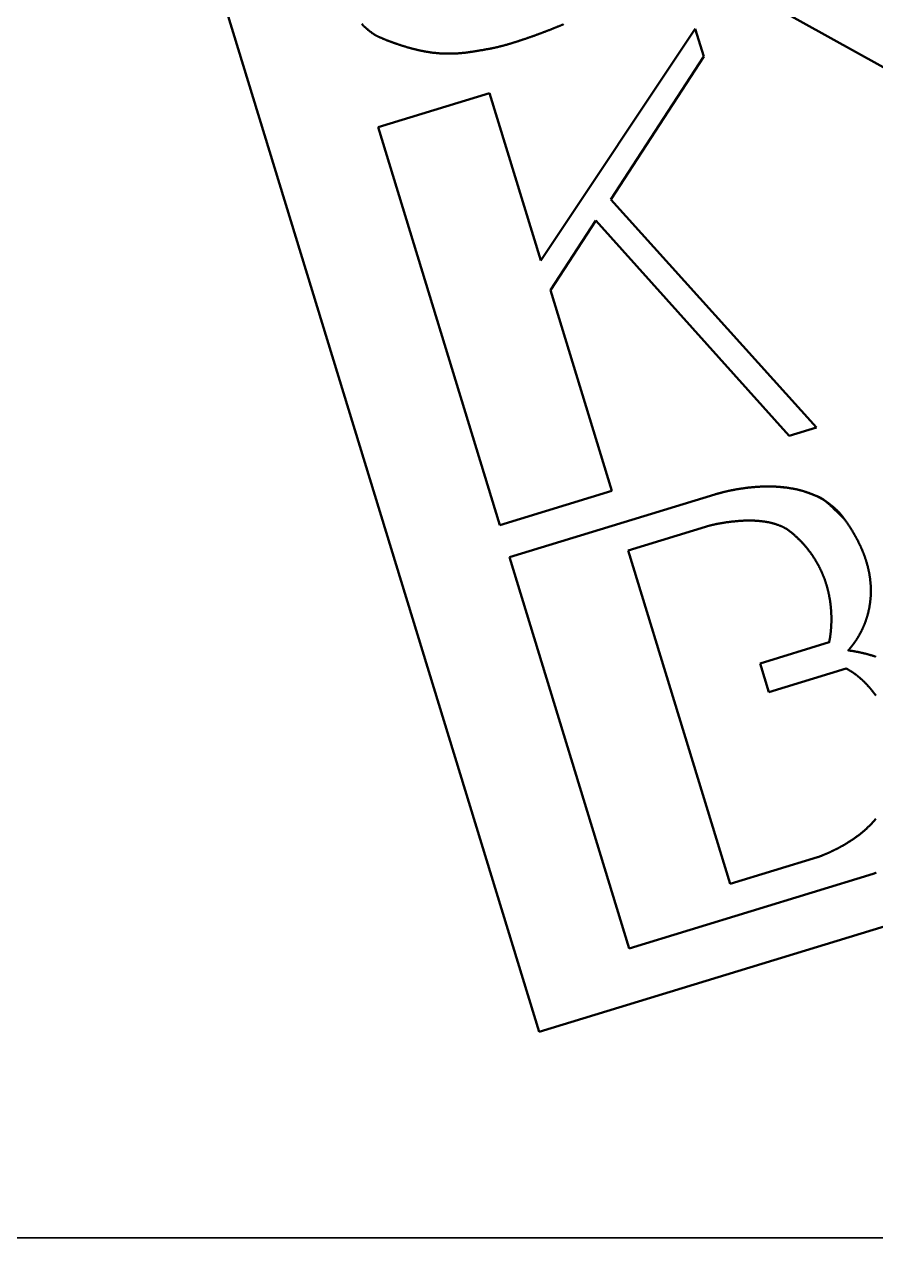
# Model space of a CAD drawing. Header units: millimetres. Extents: x -340 to 489, y -111 to 471.
# Drawn here: x 341.09 to 352.28, y -111.4 to -95.45 of the extents above; entities that cross this region are included whole.
import ezdxf

# ---------------------------------------------------------------- set-up
doc = ezdxf.new("R2010")
doc.units = ezdxf.units.MM
doc.header["$LTSCALE"] = 5
doc.linetypes.add('AUSGEZOGEN', pattern=[0])
doc.layers.add('Layer11', color=1, linetype='Continuous', true_color=0xff0000)
doc.layers.add('Layer5', color=7, linetype='Continuous')

# ---------------------------------------------------------------- blocks, each defined once
blk = doc.blocks.new('ukb-logo_nNn015')
at = {"layer": 'Layer11', "color": 7, "linetype": 'AUSGEZOGEN', "lineweight": 50}
for p, q in [((347.855, -108.695), (342.254, -90.375)), ((349.247, -94.268), (355.598, -97.804)), ((349.909, -95.506), (347.877, -98.551)), ((350.022, -95.87), (349.909, -95.506)), ((348.8, -97.751), (350.022, -95.87)), ((347.205, -96.351), (345.74, -96.799)), ((347.877, -98.551), (347.205, -96.351)), ((345.74, -96.799), (347.34, -102.032)), ((351.504, -100.749), (348.8, -97.751)), ((348.006, -98.943), (348.601, -98.025)), ((348.601, -98.025), (351.144, -100.859)), ((348.814, -101.581), (348.006, -98.943)), ((351.144, -100.859), (351.504, -100.749)), ((347.34, -102.032), (348.814, -101.581)), ((347.468, -102.452), (350.165, -101.628)), ((349.026, -102.365), (350.1, -102.037)), ((349.026, -102.365), (350.367, -106.75)), ((347.468, -102.452), (349.042, -107.599)), ((347.855, -108.695), (365.48, -103.307)), ((350.763, -103.85), (351.668, -103.573)), ((350.763, -103.85), (350.874, -104.227)), ((350.874, -104.227), (351.893, -103.916)), ((350.367, -106.75), (351.514, -106.4)), ((349.042, -107.599), (352.249, -106.619))]:
    blk.add_line(p, q, dxfattribs=at)
for points in [[(345.525, -95.442), (345.529, -95.446), (345.533, -95.45), (345.536, -95.453), (345.54, -95.457), (345.543, -95.461), (345.547, -95.464), (345.551, -95.468), (345.554, -95.471), (345.558, -95.475), (345.562, -95.478), (345.566, -95.482), (345.569, -95.485), (345.573, -95.489), (345.577, -95.492), (345.581, -95.495), (345.584, -95.499), (345.588, -95.502), (345.592, -95.505), (345.596, -95.509), (345.599, -95.512), (345.603, -95.515), (345.607, -95.518), (345.61, -95.521), (345.614, -95.524), (345.618, -95.527), (345.621, -95.53), (345.625, -95.533), (345.629, -95.536), (345.632, -95.539), (345.636, -95.542), (345.64, -95.544), (345.643, -95.547), (345.647, -95.55), (345.65, -95.552), (345.654, -95.555), (345.657, -95.557), (345.66, -95.56), (345.664, -95.562), (345.667, -95.565), (345.671, -95.567), (345.674, -95.569), (345.678, -95.572), (345.681, -95.574), (345.685, -95.576), (345.688, -95.578), (345.692, -95.581), (345.696, -95.583), (345.699, -95.585), (345.703, -95.587), (345.707, -95.589), (345.711, -95.592), (345.715, -95.594), (345.719, -95.596), (345.723, -95.598), (345.727, -95.6), (345.732, -95.603), (345.736, -95.605), (345.741, -95.607), (345.745, -95.609), (345.75, -95.612), (345.755, -95.614), (345.76, -95.616), (345.765, -95.619), (345.771, -95.621), (345.776, -95.623), (345.782, -95.626), (345.788, -95.628), (345.793, -95.631), (345.799, -95.633), (345.806, -95.636), (345.812, -95.638), (345.818, -95.641), (345.825, -95.644), (345.831, -95.646), (345.838, -95.649), (345.844, -95.651), (345.851, -95.654), (345.858, -95.657), (345.865, -95.659), (345.872, -95.662), (345.878, -95.665), (345.885, -95.667), (345.892, -95.67), (345.899, -95.673), (345.906, -95.675), (345.913, -95.678), (345.92, -95.68), (345.927, -95.683), (345.934, -95.685), (345.941, -95.688), (345.948, -95.69), (345.955, -95.693), (345.962, -95.695), (345.969, -95.698), (345.975, -95.7), (345.982, -95.702), (345.989, -95.705), (345.995, -95.707), (346.002, -95.709), (346.008, -95.711), (346.014, -95.714), (346.021, -95.716), (346.027, -95.718), (346.033, -95.72), (346.039, -95.722), (346.045, -95.724), (346.051, -95.726), (346.057, -95.728), (346.063, -95.73), (346.069, -95.731), (346.075, -95.733), (346.081, -95.735), (346.087, -95.737), (346.092, -95.739), (346.098, -95.74), (346.104, -95.742), (346.11, -95.744), (346.115, -95.746), (346.121, -95.747), (346.127, -95.749), (346.132, -95.75), (346.138, -95.752), (346.143, -95.754), (346.149, -95.755), (346.155, -95.757), (346.16, -95.758), (346.166, -95.76), (346.171, -95.761), (346.177, -95.763), (346.182, -95.764), (346.188, -95.766), (346.193, -95.767), (346.199, -95.769), (346.204, -95.77), (346.21, -95.771), (346.215, -95.773), (346.221, -95.774), (346.226, -95.775), (346.232, -95.777), (346.237, -95.778), (346.242, -95.779), (346.248, -95.781), (346.253, -95.782), (346.259, -95.783), (346.264, -95.784), (346.269, -95.786), (346.275, -95.787), (346.28, -95.788), (346.285, -95.789), (346.291, -95.79), (346.296, -95.791), (346.301, -95.793), (346.306, -95.794), (346.312, -95.795), (346.317, -95.796), (346.322, -95.797), (346.327, -95.798), (346.332, -95.799), (346.337, -95.8), (346.343, -95.801), (346.348, -95.802), (346.353, -95.803), (346.358, -95.804), (346.363, -95.805), (346.368, -95.805), (346.373, -95.806), (346.378, -95.807), (346.383, -95.808), (346.388, -95.809), (346.393, -95.81), (346.398, -95.81), (346.402, -95.811), (346.407, -95.812), (346.412, -95.813), (346.417, -95.813), (346.422, -95.814), (346.427, -95.815), (346.432, -95.815), (346.436, -95.816), (346.441, -95.817), (346.446, -95.817), (346.451, -95.818), (346.455, -95.819), (346.46, -95.819), (346.465, -95.82), (346.47, -95.82), (346.474, -95.821), (346.479, -95.821), (346.484, -95.822), (346.488, -95.822), (346.493, -95.823), (346.497, -95.823), (346.502, -95.824), (346.507, -95.824), (346.511, -95.825), (346.516, -95.825), (346.52, -95.826), (346.525, -95.826), (346.53, -95.826), (346.534, -95.827), (346.539, -95.827), (346.543, -95.827), (346.548, -95.828), (346.552, -95.828), (346.556, -95.828), (346.561, -95.829), (346.565, -95.829), (346.57, -95.829), (346.574, -95.829), (346.579, -95.83), (346.583, -95.83), (346.587, -95.83), (346.592, -95.83), (346.596, -95.831), (346.601, -95.831), (346.605, -95.831), (346.609, -95.831), (346.614, -95.831), (346.618, -95.831), (346.622, -95.832), (346.626, -95.832), (346.631, -95.832), (346.635, -95.832), (346.639, -95.832), (346.643, -95.832), (346.648, -95.832), (346.652, -95.832), (346.656, -95.832), (346.66, -95.832), (346.665, -95.832), (346.669, -95.832), (346.673, -95.832), (346.677, -95.832), (346.681, -95.832), (346.685, -95.832), (346.689, -95.832), (346.694, -95.832), (346.698, -95.832), (346.702, -95.832), (346.706, -95.832), (346.71, -95.832), (346.714, -95.832), (346.718, -95.831), (346.722, -95.831), (346.726, -95.831), (346.73, -95.831), (346.734, -95.831), (346.738, -95.831), (346.742, -95.831), (346.746, -95.83), (346.75, -95.83), (346.754, -95.83), (346.758, -95.83), (346.762, -95.83), (346.766, -95.829), (346.77, -95.829), (346.774, -95.829), (346.778, -95.829), (346.782, -95.828), (346.786, -95.828), (346.79, -95.828), (346.794, -95.828), (346.798, -95.827), (346.802, -95.827), (346.805, -95.827), (346.809, -95.827), (346.813, -95.826), (346.817, -95.826), (346.821, -95.826), (346.825, -95.825), (346.829, -95.825), (346.832, -95.825), (346.836, -95.824), (346.84, -95.824), (346.844, -95.823), (346.848, -95.823), (346.852, -95.823), (346.855, -95.822), (346.859, -95.822), (346.863, -95.822), (346.867, -95.821), (346.871, -95.821), (346.874, -95.82), (346.878, -95.82), (346.882, -95.819), (346.886, -95.819), (346.889, -95.819), (346.893, -95.818), (346.897, -95.818), (346.901, -95.817), (346.904, -95.817), (346.908, -95.816), (346.912, -95.816), (346.916, -95.815), (346.919, -95.815), (346.923, -95.814), (346.927, -95.814), (346.93, -95.813), (346.934, -95.813), (346.938, -95.812), (346.941, -95.812), (346.945, -95.811), (346.949, -95.811), (346.952, -95.81), (346.956, -95.81), (346.96, -95.809), (346.963, -95.809), (346.967, -95.808), (346.971, -95.808), (346.974, -95.807), (346.978, -95.806), (346.982, -95.806), (346.985, -95.805), (346.989, -95.805), (346.992, -95.804), (346.996, -95.804), (347, -95.803), (347.003, -95.802), (347.007, -95.802), (347.01, -95.801), (347.014, -95.801), (347.018, -95.8), (347.021, -95.799), (347.025, -95.799), (347.028, -95.798), (347.032, -95.798), (347.036, -95.797), (347.039, -95.796), (347.043, -95.796), (347.046, -95.795), (347.05, -95.795), (347.054, -95.794), (347.057, -95.793), (347.061, -95.793), (347.064, -95.792), (347.068, -95.792), (347.071, -95.791), (347.075, -95.79), (347.079, -95.79), (347.082, -95.789), (347.086, -95.788), (347.089, -95.788), (347.093, -95.787), (347.097, -95.787), (347.1, -95.786), (347.104, -95.785), (347.108, -95.785), (347.111, -95.784), (347.115, -95.784), (347.119, -95.783), (347.122, -95.782), (347.126, -95.782), (347.129, -95.781), (347.133, -95.78), (347.137, -95.78), (347.14, -95.779), (347.144, -95.779), (347.148, -95.778), (347.151, -95.777), (347.155, -95.777), (347.158, -95.776), (347.162, -95.775), (347.165, -95.775), (347.169, -95.774), (347.173, -95.773), (347.176, -95.773), (347.18, -95.772), (347.183, -95.772), (347.187, -95.771), (347.19, -95.77), (347.194, -95.77), (347.197, -95.769), (347.2, -95.768), (347.204, -95.768), (347.207, -95.767), (347.211, -95.767), (347.214, -95.766), (347.217, -95.765), (347.221, -95.765), (347.224, -95.764), (347.227, -95.763), (347.231, -95.763), (347.234, -95.762), (347.237, -95.761), (347.24, -95.761), (347.244, -95.76), (347.247, -95.759), (347.25, -95.759), (347.254, -95.758), (347.257, -95.757), (347.26, -95.757), (347.264, -95.756), (347.267, -95.755), (347.27, -95.755), (347.274, -95.754), (347.277, -95.753), (347.28, -95.752), (347.284, -95.752), (347.287, -95.751), (347.291, -95.75), (347.294, -95.749), (347.298, -95.748), (347.301, -95.747), (347.305, -95.747), (347.309, -95.746), (347.312, -95.745), (347.316, -95.744), (347.32, -95.743), (347.323, -95.742), (347.327, -95.741), (347.331, -95.74), (347.335, -95.739), (347.339, -95.738), (347.343, -95.737), (347.347, -95.736), (347.351, -95.735), (347.355, -95.734), (347.359, -95.733), (347.363, -95.732), (347.367, -95.731), (347.371, -95.73), (347.375, -95.729), (347.379, -95.728), (347.383, -95.727), (347.387, -95.725), (347.392, -95.724), (347.396, -95.723), (347.4, -95.722), (347.404, -95.721), (347.409, -95.72), (347.413, -95.718), (347.417, -95.717), (347.422, -95.716), (347.426, -95.715), (347.43, -95.714), (347.435, -95.712), (347.439, -95.711), (347.443, -95.71), (347.448, -95.708), (347.452, -95.707), (347.457, -95.706), (347.461, -95.705), (347.466, -95.703), (347.47, -95.702), (347.475, -95.701), (347.479, -95.699), (347.484, -95.698), (347.488, -95.697), (347.493, -95.695), (347.497, -95.694), (347.502, -95.692), (347.507, -95.691), (347.511, -95.69), (347.516, -95.688), (347.52, -95.687), (347.525, -95.685), (347.53, -95.684), (347.534, -95.682), (347.539, -95.681), (347.544, -95.679), (347.549, -95.678), (347.553, -95.676), (347.558, -95.675), (347.563, -95.673), (347.568, -95.672), (347.572, -95.67), (347.577, -95.669), (347.582, -95.667), (347.587, -95.666), (347.592, -95.664), (347.596, -95.663), (347.601, -95.661), (347.606, -95.66), (347.611, -95.658), (347.616, -95.656), (347.621, -95.655), (347.626, -95.653), (347.631, -95.651), (347.636, -95.65), (347.64, -95.648), (347.645, -95.647), (347.65, -95.645), (347.655, -95.643), (347.66, -95.642), (347.665, -95.64), (347.67, -95.638), (347.675, -95.637), (347.68, -95.635), (347.685, -95.633), (347.69, -95.631), (347.695, -95.63), (347.701, -95.628), (347.706, -95.626), (347.711, -95.624), (347.716, -95.623), (347.721, -95.621), (347.726, -95.619), (347.731, -95.617), (347.736, -95.616), (347.741, -95.614), (347.746, -95.612), (347.751, -95.61), (347.757, -95.608), (347.762, -95.607), (347.767, -95.605), (347.772, -95.603), (347.777, -95.601), (347.782, -95.599), (347.787, -95.597), (347.793, -95.596), (347.798, -95.594), (347.803, -95.592), (347.808, -95.59), (347.813, -95.588), (347.819, -95.586), (347.824, -95.584), (347.829, -95.582), (347.834, -95.581), (347.839, -95.579), (347.845, -95.577), (347.85, -95.575), (347.855, -95.573), (347.86, -95.571), (347.865, -95.569), (347.871, -95.567), (347.876, -95.565), (347.881, -95.563), (347.886, -95.561), (347.892, -95.559), (347.897, -95.557), (347.902, -95.555), (347.907, -95.553), (347.912, -95.551), (347.918, -95.549), (347.923, -95.547), (347.928, -95.545), (347.933, -95.543), (347.939, -95.541), (347.944, -95.539), (347.949, -95.537), (347.954, -95.535), (347.96, -95.533), (347.965, -95.531), (347.97, -95.529), (347.975, -95.527), (347.981, -95.525), (347.986, -95.523), (347.991, -95.521), (347.996, -95.519), (348.002, -95.517), (348.007, -95.515), (348.012, -95.513), (348.017, -95.511), (348.022, -95.509), (348.028, -95.507), (348.033, -95.504), (348.038, -95.502), (348.043, -95.5), (348.049, -95.498), (348.054, -95.496), (348.059, -95.494), (348.064, -95.492), (348.069, -95.49), (348.075, -95.488), (348.08, -95.486), (348.085, -95.483), (348.09, -95.481), (348.095, -95.479), (348.101, -95.477), (348.106, -95.475), (348.111, -95.473), (348.116, -95.471), (348.121, -95.469), (348.126, -95.466), (348.131, -95.464), (348.137, -95.462), (348.142, -95.46), (348.147, -95.458), (348.152, -95.456), (348.157, -95.453), (348.162, -95.451), (348.167, -95.449), (348.172, -95.447), (348.177, -95.445)], [(350.165, -101.628), (350.169, -101.627), (350.173, -101.626), (350.178, -101.624), (350.182, -101.623), (350.186, -101.622), (350.19, -101.621), (350.195, -101.62), (350.199, -101.619), (350.203, -101.618), (350.207, -101.617), (350.211, -101.615), (350.215, -101.614), (350.219, -101.613), (350.224, -101.612), (350.228, -101.611), (350.231, -101.61), (350.235, -101.609), (350.239, -101.608), (350.243, -101.607), (350.247, -101.606), (350.251, -101.605), (350.254, -101.604), (350.258, -101.603), (350.261, -101.602), (350.265, -101.601), (350.268, -101.601), (350.272, -101.6), (350.275, -101.599), (350.278, -101.598), (350.281, -101.597), (350.284, -101.596), (350.287, -101.596), (350.29, -101.595), (350.293, -101.594), (350.296, -101.594), (350.298, -101.593), (350.301, -101.592), (350.304, -101.592), (350.306, -101.591), (350.308, -101.59), (350.311, -101.59), (350.313, -101.589), (350.316, -101.589), (350.318, -101.588), (350.32, -101.588), (350.323, -101.587), (350.325, -101.587), (350.327, -101.586), (350.329, -101.586), (350.332, -101.585), (350.334, -101.585), (350.336, -101.584), (350.338, -101.584), (350.341, -101.583), (350.343, -101.583), (350.345, -101.582), (350.348, -101.582), (350.35, -101.581), (350.352, -101.581), (350.355, -101.58), (350.357, -101.58), (350.36, -101.579), (350.362, -101.578), (350.365, -101.578), (350.368, -101.577), (350.37, -101.577), (350.373, -101.576), (350.376, -101.576), (350.379, -101.575), (350.382, -101.574), (350.385, -101.574), (350.388, -101.573), (350.391, -101.573), (350.394, -101.572), (350.397, -101.571), (350.4, -101.571), (350.404, -101.57), (350.407, -101.57), (350.41, -101.569), (350.414, -101.568), (350.417, -101.568), (350.42, -101.567), (350.424, -101.566), (350.427, -101.566), (350.43, -101.565), (350.434, -101.564), (350.437, -101.564), (350.441, -101.563), (350.444, -101.563), (350.448, -101.562), (350.452, -101.561), (350.455, -101.561), (350.459, -101.56), (350.462, -101.559), (350.466, -101.559), (350.47, -101.558), (350.473, -101.557), (350.477, -101.557), (350.481, -101.556), (350.484, -101.556), (350.488, -101.555), (350.492, -101.554), (350.495, -101.554), (350.499, -101.553), (350.503, -101.553), (350.507, -101.552), (350.51, -101.552), (350.514, -101.551), (350.518, -101.55), (350.522, -101.55), (350.526, -101.549), (350.53, -101.549), (350.533, -101.548), (350.537, -101.548), (350.541, -101.547), (350.545, -101.547), (350.549, -101.546), (350.553, -101.545), (350.557, -101.545), (350.561, -101.544), (350.565, -101.544), (350.569, -101.543), (350.573, -101.543), (350.577, -101.542), (350.581, -101.542), (350.585, -101.541), (350.59, -101.541), (350.594, -101.54), (350.598, -101.54), (350.602, -101.539), (350.606, -101.539), (350.61, -101.538), (350.615, -101.538), (350.619, -101.538), (350.623, -101.537), (350.627, -101.537), (350.632, -101.536), (350.636, -101.536), (350.64, -101.535), (350.645, -101.535), (350.649, -101.534), (350.653, -101.534), (350.658, -101.534), (350.662, -101.533), (350.666, -101.533), (350.671, -101.532), (350.675, -101.532), (350.68, -101.532), (350.684, -101.531), (350.689, -101.531), (350.693, -101.531), (350.698, -101.53), (350.702, -101.53), (350.707, -101.53), (350.711, -101.529), (350.716, -101.529), (350.72, -101.529), (350.725, -101.528), (350.729, -101.528), (350.734, -101.528), (350.739, -101.528), (350.743, -101.527), (350.748, -101.527), (350.752, -101.527), (350.757, -101.527), (350.762, -101.526), (350.766, -101.526), (350.771, -101.526), (350.776, -101.526), (350.78, -101.525), (350.785, -101.525), (350.79, -101.525), (350.795, -101.525), (350.799, -101.525), (350.804, -101.525), (350.809, -101.525), (350.814, -101.524), (350.818, -101.524), (350.823, -101.524), (350.828, -101.524), (350.833, -101.524), (350.838, -101.524), (350.842, -101.524), (350.847, -101.524), (350.852, -101.524), (350.857, -101.524), (350.862, -101.524), (350.867, -101.524), (350.871, -101.524), (350.876, -101.524), (350.881, -101.524), (350.886, -101.524), (350.891, -101.524), (350.896, -101.524), (350.901, -101.524), (350.906, -101.524), (350.91, -101.524), (350.915, -101.524), (350.92, -101.524), (350.925, -101.525), (350.93, -101.525), (350.935, -101.525), (350.94, -101.525), (350.945, -101.525), (350.95, -101.525), (350.955, -101.526), (350.96, -101.526), (350.965, -101.526), (350.97, -101.526), (350.975, -101.527), (350.98, -101.527), (350.985, -101.527), (350.99, -101.527), (350.995, -101.528), (351, -101.528), (351.005, -101.529), (351.01, -101.529), (351.015, -101.529), (351.02, -101.53), (351.025, -101.53), (351.03, -101.531), (351.035, -101.531), (351.04, -101.531), (351.045, -101.532), (351.051, -101.532), (351.056, -101.533), (351.061, -101.533), (351.066, -101.534), (351.071, -101.535), (351.076, -101.535), (351.081, -101.536), (351.086, -101.536), (351.091, -101.537), (351.096, -101.537), (351.101, -101.538), (351.106, -101.539), (351.111, -101.539), (351.117, -101.54), (351.122, -101.541), (351.127, -101.542), (351.132, -101.542), (351.137, -101.543), (351.142, -101.544), (351.147, -101.545), (351.152, -101.545), (351.157, -101.546), (351.162, -101.547), (351.167, -101.548), (351.172, -101.549), (351.177, -101.549), (351.182, -101.55), (351.187, -101.551), (351.192, -101.552), (351.197, -101.553), (351.202, -101.554), (351.207, -101.555), (351.213, -101.556), (351.218, -101.557), (351.223, -101.558), (351.228, -101.559), (351.233, -101.56), (351.238, -101.561), (351.243, -101.562), (351.248, -101.563), (351.253, -101.564), (351.258, -101.565), (351.263, -101.567), (351.268, -101.568), (351.273, -101.569), (351.278, -101.57), (351.283, -101.572), (351.288, -101.573), (351.293, -101.574), (351.298, -101.576), (351.304, -101.577), (351.309, -101.579), (351.314, -101.58), (351.319, -101.582), (351.324, -101.583), (351.329, -101.585), (351.334, -101.587), (351.339, -101.588), (351.345, -101.59), (351.35, -101.592), (351.355, -101.593), (351.36, -101.595), (351.365, -101.597), (351.37, -101.599), (351.376, -101.601), (351.381, -101.603), (351.386, -101.604), (351.391, -101.606), (351.396, -101.608), (351.401, -101.61), (351.406, -101.612), (351.411, -101.614), (351.416, -101.616), (351.421, -101.618), (351.426, -101.62), (351.431, -101.621), (351.435, -101.623), (351.44, -101.625), (351.445, -101.627), (351.45, -101.629), (351.454, -101.63), (351.459, -101.632), (351.463, -101.634), (351.468, -101.636), (351.472, -101.637), (351.477, -101.639), (351.481, -101.64), (351.485, -101.642), (351.49, -101.643), (351.494, -101.645), (351.498, -101.646), (351.502, -101.648), (351.506, -101.649), (351.51, -101.651), (351.515, -101.653), (351.519, -101.654), (351.523, -101.656), (351.527, -101.658), (351.531, -101.66), (351.536, -101.662), (351.54, -101.664), (351.544, -101.666), (351.549, -101.668), (351.553, -101.67), (351.558, -101.673), (351.562, -101.676), (351.567, -101.678), (351.572, -101.681), (351.577, -101.685), (351.582, -101.688), (351.587, -101.691), (351.593, -101.695), (351.598, -101.699), (351.604, -101.703), (351.609, -101.708), (351.615, -101.712), (351.622, -101.717), (351.628, -101.722), (351.634, -101.728), (351.641, -101.733), (351.648, -101.739), (351.655, -101.745), (351.662, -101.752), (351.669, -101.758), (351.676, -101.765), (351.684, -101.772), (351.692, -101.779), (351.699, -101.786), (351.707, -101.793), (351.715, -101.801), (351.723, -101.809), (351.732, -101.817), (351.74, -101.825), (351.748, -101.833), (351.757, -101.841), (351.765, -101.849), (351.774, -101.858), (351.782, -101.866), (351.791, -101.875), (351.8, -101.884), (351.809, -101.892), (351.818, -101.901), (351.826, -101.91), (351.835, -101.919), (351.844, -101.928), (351.853, -101.937), (351.862, -101.946), (351.871, -101.955)], [(350.165, -101.628), (350.167, -101.627), (350.17, -101.626), (350.173, -101.626), (350.175, -101.625), (350.178, -101.624), (350.18, -101.624), (350.183, -101.623), (350.185, -101.623), (350.188, -101.622), (350.19, -101.621), (350.193, -101.621), (350.195, -101.62), (350.197, -101.619), (350.2, -101.619), (350.202, -101.618), (350.205, -101.617), (350.207, -101.617), (350.209, -101.616), (350.211, -101.616), (350.214, -101.615), (350.216, -101.614), (350.218, -101.614), (350.22, -101.613), (350.222, -101.613), (350.224, -101.612), (350.226, -101.612), (350.228, -101.611), (350.23, -101.611), (350.232, -101.61), (350.234, -101.61), (350.236, -101.609), (350.238, -101.609), (350.24, -101.608), (350.241, -101.608), (350.243, -101.607), (350.244, -101.607), (350.246, -101.606), (350.248, -101.606), (350.249, -101.606), (350.251, -101.605), (350.252, -101.605), (350.254, -101.604), (350.255, -101.604), (350.256, -101.604), (350.258, -101.603), (350.259, -101.603), (350.261, -101.602), (350.262, -101.602), (350.264, -101.602), (350.265, -101.601), (350.267, -101.601), (350.268, -101.601), (350.269, -101.6), (350.271, -101.6), (350.273, -101.599), (350.274, -101.599), (350.276, -101.599), (350.277, -101.598), (350.279, -101.598), (350.281, -101.597), (350.282, -101.597), (350.284, -101.596), (350.286, -101.596), (350.288, -101.595), (350.29, -101.595), (350.292, -101.595), (350.294, -101.594), (350.296, -101.594), (350.298, -101.593), (350.3, -101.592), (350.303, -101.592), (350.305, -101.591), (350.307, -101.591), (350.309, -101.59), (350.312, -101.59), (350.314, -101.589), (350.317, -101.589), (350.319, -101.588), (350.322, -101.587), (350.324, -101.587), (350.327, -101.586), (350.329, -101.586), (350.332, -101.585), (350.335, -101.585), (350.337, -101.584), (350.34, -101.583), (350.343, -101.583), (350.346, -101.582), (350.348, -101.581), (350.351, -101.581), (350.354, -101.58), (350.357, -101.58), (350.36, -101.579), (350.363, -101.578), (350.366, -101.578), (350.369, -101.577), (350.371, -101.577), (350.374, -101.576), (350.377, -101.575), (350.38, -101.575), (350.383, -101.574), (350.387, -101.573), (350.39, -101.573), (350.393, -101.572), (350.396, -101.572), (350.399, -101.571), (350.402, -101.57), (350.405, -101.57), (350.408, -101.569), (350.412, -101.569), (350.415, -101.568), (350.418, -101.567), (350.421, -101.567), (350.425, -101.566), (350.428, -101.565), (350.431, -101.565), (350.435, -101.564), (350.438, -101.564), (350.441, -101.563), (350.445, -101.562), (350.448, -101.562), (350.452, -101.561), (350.455, -101.561), (350.459, -101.56), (350.462, -101.559), (350.466, -101.559), (350.469, -101.558), (350.473, -101.558), (350.477, -101.557), (350.48, -101.556), (350.484, -101.556), (350.488, -101.555), (350.491, -101.555), (350.495, -101.554), (350.499, -101.553), (350.502, -101.553), (350.506, -101.552), (350.51, -101.552), (350.514, -101.551), (350.518, -101.551), (350.521, -101.55), (350.525, -101.549), (350.529, -101.549), (350.533, -101.548), (350.537, -101.548), (350.541, -101.547), (350.545, -101.547), (350.549, -101.546), (350.553, -101.546), (350.557, -101.545), (350.561, -101.544), (350.565, -101.544), (350.569, -101.543), (350.573, -101.543), (350.577, -101.542), (350.581, -101.542), (350.585, -101.541), (350.59, -101.541), (350.594, -101.54), (350.598, -101.54), (350.602, -101.539), (350.606, -101.539), (350.61, -101.538), (350.615, -101.538), (350.619, -101.538), (350.623, -101.537), (350.627, -101.537), (350.632, -101.536), (350.636, -101.536), (350.64, -101.535), (350.645, -101.535), (350.649, -101.534), (350.653, -101.534), (350.658, -101.534), (350.662, -101.533), (350.667, -101.533), (350.671, -101.532), (350.675, -101.532), (350.68, -101.532), (350.684, -101.531), (350.689, -101.531), (350.693, -101.531), (350.698, -101.53), (350.702, -101.53), (350.707, -101.53), (350.711, -101.529), (350.716, -101.529), (350.72, -101.529), (350.725, -101.528), (350.729, -101.528), (350.734, -101.528), (350.739, -101.528), (350.743, -101.527), (350.748, -101.527), (350.752, -101.527), (350.757, -101.527), (350.762, -101.526), (350.766, -101.526), (350.771, -101.526), (350.776, -101.526), (350.78, -101.525), (350.785, -101.525), (350.79, -101.525), (350.795, -101.525), (350.799, -101.525), (350.804, -101.525), (350.809, -101.525), (350.814, -101.524), (350.818, -101.524), (350.823, -101.524), (350.828, -101.524), (350.833, -101.524), (350.838, -101.524), (350.842, -101.524), (350.847, -101.524), (350.852, -101.524), (350.857, -101.524), (350.862, -101.524), (350.867, -101.524), (350.871, -101.524), (350.876, -101.524), (350.881, -101.524), (350.886, -101.524), (350.891, -101.524), (350.896, -101.524), (350.901, -101.524), (350.906, -101.524), (350.911, -101.524), (350.915, -101.524), (350.92, -101.524), (350.925, -101.525), (350.93, -101.525), (350.935, -101.525), (350.94, -101.525), (350.945, -101.525), (350.95, -101.525), (350.955, -101.526), (350.96, -101.526), (350.965, -101.526), (350.97, -101.526), (350.975, -101.527), (350.98, -101.527), (350.985, -101.527), (350.99, -101.527), (350.995, -101.528), (351, -101.528), (351.005, -101.529), (351.01, -101.529), (351.015, -101.529), (351.02, -101.53), (351.025, -101.53), (351.03, -101.53), (351.035, -101.531), (351.04, -101.531), (351.045, -101.532), (351.05, -101.532), (351.056, -101.533), (351.061, -101.533), (351.066, -101.534), (351.071, -101.534), (351.076, -101.535), (351.081, -101.535), (351.086, -101.536), (351.091, -101.537), (351.096, -101.537), (351.101, -101.538), (351.106, -101.539), (351.111, -101.539), (351.116, -101.54), (351.121, -101.541), (351.127, -101.541), (351.132, -101.542), (351.137, -101.543), (351.142, -101.544), (351.147, -101.544), (351.152, -101.545), (351.157, -101.546), (351.162, -101.547), (351.167, -101.548), (351.172, -101.549), (351.177, -101.549), (351.182, -101.55), (351.187, -101.551), (351.193, -101.552), (351.198, -101.553), (351.203, -101.554), (351.208, -101.555), (351.213, -101.556), (351.218, -101.557), (351.223, -101.558), (351.228, -101.559), (351.233, -101.56), (351.238, -101.561), (351.243, -101.563), (351.248, -101.564), (351.253, -101.565), (351.259, -101.566), (351.264, -101.567), (351.269, -101.569), (351.274, -101.57), (351.279, -101.571), (351.284, -101.572), (351.289, -101.574), (351.294, -101.575), (351.299, -101.576), (351.304, -101.578), (351.309, -101.579), (351.314, -101.58), (351.319, -101.582), (351.324, -101.583), (351.329, -101.585), (351.334, -101.586), (351.339, -101.588), (351.344, -101.589), (351.349, -101.591), (351.354, -101.592), (351.359, -101.594), (351.364, -101.596), (351.369, -101.597), (351.374, -101.599), (351.379, -101.601), (351.384, -101.602), (351.389, -101.604), (351.394, -101.606), (351.399, -101.608), (351.404, -101.609), (351.409, -101.611), (351.414, -101.613), (351.418, -101.615), (351.423, -101.617), (351.428, -101.619), (351.433, -101.621), (351.438, -101.622), (351.443, -101.624), (351.448, -101.626), (351.453, -101.628), (351.458, -101.63), (351.462, -101.632), (351.467, -101.635), (351.472, -101.637), (351.477, -101.639), (351.482, -101.641), (351.486, -101.643), (351.491, -101.645), (351.496, -101.647), (351.501, -101.65), (351.505, -101.652), (351.51, -101.654), (351.515, -101.657), (351.52, -101.659), (351.524, -101.661), (351.529, -101.664), (351.534, -101.666), (351.539, -101.668), (351.543, -101.671), (351.548, -101.673), (351.553, -101.676), (351.557, -101.678), (351.562, -101.681), (351.567, -101.684), (351.571, -101.686), (351.576, -101.689), (351.58, -101.692), (351.585, -101.694), (351.59, -101.697), (351.594, -101.7), (351.599, -101.703), (351.603, -101.705), (351.608, -101.708), (351.612, -101.711), (351.617, -101.714), (351.622, -101.717), (351.626, -101.72), (351.631, -101.723), (351.635, -101.726), (351.64, -101.729), (351.644, -101.732), (351.649, -101.736), (351.653, -101.739), (351.658, -101.742), (351.662, -101.745), (351.666, -101.749), (351.671, -101.752), (351.675, -101.755), (351.68, -101.758), (351.684, -101.762), (351.688, -101.765), (351.693, -101.769), (351.697, -101.772), (351.701, -101.775), (351.705, -101.779), (351.71, -101.782), (351.714, -101.786), (351.718, -101.789), (351.722, -101.793), (351.726, -101.796), (351.73, -101.8), (351.734, -101.804), (351.739, -101.807), (351.743, -101.811), (351.746, -101.814), (351.75, -101.818), (351.754, -101.822), (351.758, -101.825), (351.762, -101.829), (351.766, -101.832), (351.77, -101.836), (351.773, -101.84), (351.777, -101.843), (351.781, -101.847), (351.785, -101.851), (351.788, -101.855), (351.792, -101.859), (351.796, -101.863), (351.799, -101.867), (351.803, -101.871), (351.807, -101.875), (351.81, -101.879), (351.814, -101.883), (351.818, -101.887), (351.821, -101.891), (351.825, -101.896), (351.829, -101.9), (351.832, -101.905), (351.836, -101.909), (351.84, -101.914), (351.844, -101.919), (351.848, -101.924), (351.851, -101.929), (351.855, -101.934), (351.859, -101.939), (351.863, -101.944), (351.867, -101.949), (351.871, -101.955), (351.875, -101.961), (351.879, -101.966), (351.884, -101.972), (351.888, -101.978), (351.892, -101.984), (351.896, -101.99), (351.901, -101.996), (351.905, -102.003), (351.909, -102.009), (351.914, -102.016), (351.918, -102.022), (351.922, -102.029), (351.927, -102.035), (351.931, -102.042), (351.935, -102.049), (351.94, -102.055), (351.944, -102.062), (351.949, -102.069), (351.953, -102.076), (351.957, -102.083), (351.961, -102.089), (351.966, -102.096), (351.97, -102.103), (351.974, -102.11), (351.978, -102.117), (351.982, -102.124), (351.987, -102.131), (351.991, -102.137), (351.995, -102.144), (351.999, -102.151), (352.002, -102.158), (352.006, -102.164), (352.01, -102.171), (352.014, -102.178), (352.017, -102.184), (352.021, -102.191), (352.025, -102.197), (352.028, -102.204), (352.031, -102.21), (352.035, -102.216), (352.038, -102.223), (352.041, -102.229), (352.045, -102.235), (352.048, -102.241), (352.051, -102.248), (352.054, -102.254), (352.057, -102.26), (352.06, -102.266), (352.063, -102.272), (352.066, -102.278), (352.069, -102.284), (352.072, -102.29), (352.075, -102.297), (352.078, -102.303), (352.08, -102.309), (352.083, -102.315), (352.086, -102.321), (352.088, -102.327), (352.091, -102.333), (352.094, -102.339), (352.096, -102.345), (352.099, -102.35), (352.101, -102.356), (352.104, -102.362), (352.106, -102.368), (352.109, -102.374), (352.111, -102.38), (352.113, -102.386), (352.116, -102.392), (352.118, -102.398), (352.12, -102.404), (352.123, -102.41), (352.125, -102.416), (352.127, -102.422), (352.129, -102.428), (352.132, -102.434), (352.134, -102.44), (352.136, -102.445), (352.138, -102.451), (352.14, -102.457), (352.142, -102.463), (352.144, -102.469), (352.146, -102.475), (352.148, -102.481), (352.15, -102.486), (352.152, -102.492), (352.154, -102.498), (352.155, -102.504), (352.157, -102.51), (352.159, -102.515), (352.161, -102.521), (352.162, -102.527), (352.164, -102.533), (352.166, -102.538), (352.167, -102.544), (352.169, -102.55), (352.17, -102.555), (352.172, -102.561), (352.173, -102.567), (352.175, -102.572), (352.176, -102.578), (352.178, -102.584), (352.179, -102.589), (352.181, -102.595), (352.182, -102.6), (352.183, -102.606), (352.184, -102.611), (352.186, -102.617), (352.187, -102.622), (352.188, -102.628), (352.189, -102.633), (352.19, -102.639), (352.192, -102.644), (352.193, -102.65), (352.194, -102.655), (352.195, -102.661), (352.196, -102.666), (352.197, -102.672), (352.198, -102.677), (352.199, -102.682), (352.2, -102.688), (352.2, -102.693), (352.201, -102.698), (352.202, -102.704), (352.203, -102.709), (352.204, -102.714), (352.204, -102.72), (352.205, -102.725), (352.206, -102.73), (352.207, -102.735), (352.207, -102.741), (352.208, -102.746), (352.209, -102.751), (352.209, -102.756), (352.21, -102.762), (352.21, -102.767), (352.211, -102.772), (352.211, -102.777), (352.212, -102.782), (352.212, -102.787), (352.213, -102.792), (352.213, -102.798), (352.214, -102.803), (352.214, -102.808), (352.214, -102.813), (352.215, -102.818), (352.215, -102.823), (352.215, -102.828), (352.216, -102.833), (352.216, -102.838), (352.216, -102.843), (352.216, -102.848), (352.216, -102.853), (352.217, -102.858), (352.217, -102.863), (352.217, -102.868), (352.217, -102.873), (352.217, -102.878), (352.217, -102.883), (352.217, -102.887), (352.217, -102.892), (352.217, -102.897), (352.217, -102.902), (352.217, -102.907), (352.217, -102.912), (352.217, -102.916), (352.217, -102.921), (352.217, -102.926), (352.217, -102.931), (352.217, -102.936), (352.216, -102.94), (352.216, -102.945), (352.216, -102.95), (352.216, -102.954), (352.216, -102.959), (352.215, -102.964), (352.215, -102.968), (352.215, -102.973), (352.214, -102.978), (352.214, -102.982), (352.214, -102.987), (352.213, -102.992), (352.213, -102.996), (352.213, -103.001), (352.212, -103.005), (352.212, -103.01), (352.211, -103.014), (352.211, -103.019), (352.21, -103.023), (352.21, -103.028), (352.209, -103.032), (352.209, -103.037), (352.208, -103.041), (352.208, -103.046), (352.207, -103.05), (352.207, -103.054), (352.206, -103.059), (352.205, -103.063), (352.205, -103.068), (352.204, -103.072), (352.204, -103.076), (352.203, -103.081), (352.202, -103.085), (352.201, -103.089), (352.201, -103.093), (352.2, -103.098), (352.199, -103.102), (352.199, -103.106), (352.198, -103.11), (352.197, -103.115), (352.196, -103.119), (352.195, -103.123), (352.195, -103.127), (352.194, -103.131), (352.193, -103.135), (352.192, -103.14), (352.191, -103.144), (352.19, -103.148), (352.189, -103.152), (352.188, -103.156), (352.188, -103.16), (352.187, -103.164), (352.186, -103.168), (352.185, -103.172), (352.184, -103.176), (352.183, -103.18), (352.182, -103.184), (352.181, -103.188), (352.18, -103.192), (352.179, -103.196), (352.178, -103.2), (352.177, -103.204), (352.176, -103.208), (352.174, -103.211), (352.173, -103.215), (352.172, -103.219), (352.171, -103.223), (352.17, -103.227), (352.169, -103.231), (352.168, -103.234), (352.167, -103.238), (352.166, -103.242), (352.164, -103.246), (352.163, -103.249), (352.162, -103.253), (352.161, -103.257), (352.16, -103.26), (352.159, -103.264), (352.157, -103.268), (352.156, -103.271), (352.155, -103.275), (352.154, -103.279), (352.152, -103.282), (352.151, -103.286), (352.15, -103.289), (352.149, -103.293), (352.147, -103.296), (352.146, -103.3), (352.145, -103.303), (352.144, -103.307), (352.142, -103.31), (352.141, -103.314), (352.14, -103.317), (352.138, -103.321), (352.137, -103.324), (352.136, -103.328), (352.134, -103.331), (352.133, -103.334), (352.132, -103.338), (352.13, -103.341), (352.129, -103.344), (352.128, -103.348), (352.126, -103.351), (352.125, -103.354), (352.123, -103.357), (352.122, -103.361), (352.121, -103.364), (352.119, -103.367), (352.118, -103.37), (352.116, -103.374), (352.115, -103.377), (352.114, -103.38), (352.112, -103.383), (352.111, -103.386), (352.109, -103.389), (352.108, -103.392), (352.107, -103.395), (352.105, -103.398), (352.104, -103.402), (352.102, -103.405), (352.101, -103.408), (352.099, -103.411), (352.098, -103.414), (352.096, -103.417), (352.095, -103.42), (352.094, -103.422), (352.092, -103.425), (352.091, -103.428), (352.089, -103.431), (352.088, -103.434), (352.086, -103.437), (352.085, -103.44), (352.083, -103.443), (352.082, -103.445), (352.08, -103.448), (352.079, -103.451), (352.077, -103.454), (352.076, -103.456), (352.074, -103.459), (352.073, -103.462), (352.071, -103.465), (352.07, -103.467), (352.069, -103.47), (352.067, -103.473), (352.066, -103.475), (352.064, -103.478), (352.063, -103.48), (352.061, -103.483), (352.06, -103.486), (352.058, -103.488), (352.057, -103.491), (352.055, -103.493), (352.054, -103.496), (352.052, -103.498), (352.051, -103.501), (352.049, -103.503), (352.048, -103.506), (352.046, -103.508), (352.045, -103.51), (352.044, -103.513), (352.042, -103.515), (352.041, -103.518), (352.039, -103.52), (352.038, -103.522), (352.036, -103.525), (352.035, -103.527), (352.033, -103.529), (352.032, -103.531), (352.03, -103.534), (352.029, -103.536), (352.028, -103.538), (352.026, -103.54), (352.025, -103.543), (352.023, -103.545), (352.022, -103.547), (352.021, -103.549), (352.019, -103.551), (352.018, -103.553), (352.016, -103.555), (352.015, -103.557), (352.014, -103.559), (352.012, -103.561), (352.011, -103.563), (352.009, -103.565), (352.008, -103.567), (352.007, -103.569), (352.005, -103.571), (352.004, -103.573), (352.003, -103.575), (352.001, -103.577), (352, -103.579), (351.999, -103.581), (351.997, -103.583), (351.996, -103.584), (351.995, -103.586), (351.993, -103.588), (351.992, -103.59), (351.991, -103.592), (351.989, -103.593), (351.988, -103.595), (351.987, -103.597), (351.986, -103.598), (351.984, -103.6), (351.983, -103.602), (351.982, -103.603), (351.981, -103.605), (351.98, -103.607), (351.978, -103.608), (351.977, -103.61), (351.976, -103.611), (351.975, -103.613), (351.974, -103.614), (351.972, -103.616), (351.971, -103.617), (351.97, -103.619), (351.969, -103.62), (351.968, -103.622), (351.967, -103.623), (351.966, -103.624), (351.964, -103.626), (351.963, -103.627), (351.962, -103.629), (351.961, -103.63), (351.96, -103.631), (351.959, -103.633), (351.958, -103.634), (351.957, -103.635), (351.956, -103.636), (351.955, -103.638), (351.954, -103.639), (351.953, -103.64), (351.952, -103.641), (351.951, -103.642), (351.95, -103.643), (351.949, -103.645), (351.948, -103.646), (351.947, -103.647), (351.946, -103.648), (351.945, -103.649), (351.944, -103.65), (351.944, -103.651), (351.943, -103.652), (351.942, -103.653), (351.941, -103.654), (351.94, -103.655), (351.939, -103.656), (351.939, -103.657), (351.938, -103.658), (351.937, -103.658), (351.936, -103.659), (351.935, -103.66), (351.935, -103.661), (351.934, -103.662), (351.933, -103.663), (351.933, -103.663), (351.932, -103.664), (351.931, -103.665), (351.931, -103.665), (351.93, -103.666), (351.93, -103.667), (351.929, -103.667), (351.928, -103.668), (351.928, -103.668), (351.927, -103.669), (351.927, -103.67), (351.926, -103.67), (351.926, -103.67), (351.926, -103.671), (351.925, -103.671), (351.925, -103.672), (351.924, -103.672), (351.924, -103.673), (351.924, -103.673), (351.923, -103.673), (351.923, -103.674), (351.923, -103.674), (351.922, -103.674), (351.922, -103.675), (351.922, -103.675), (351.922, -103.675), (351.921, -103.675), (351.921, -103.676), (351.921, -103.676), (351.921, -103.676), (351.92, -103.676), (351.92, -103.676), (351.92, -103.677), (351.92, -103.677), (351.92, -103.677), (351.92, -103.677), (351.919, -103.677), (351.919, -103.678), (351.919, -103.678), (351.919, -103.678), (351.919, -103.678)], [(350.1, -102.037), (350.103, -102.036), (350.105, -102.036), (350.108, -102.035), (350.111, -102.035), (350.114, -102.034), (350.116, -102.033), (350.119, -102.033), (350.122, -102.032), (350.125, -102.031), (350.127, -102.031), (350.13, -102.03), (350.133, -102.029), (350.136, -102.029), (350.139, -102.028), (350.142, -102.027), (350.145, -102.027), (350.148, -102.026), (350.151, -102.025), (350.154, -102.025), (350.157, -102.024), (350.16, -102.024), (350.163, -102.023), (350.166, -102.022), (350.169, -102.021), (350.173, -102.021), (350.176, -102.02), (350.179, -102.019), (350.183, -102.019), (350.186, -102.018), (350.189, -102.017), (350.193, -102.017), (350.197, -102.016), (350.2, -102.015), (350.204, -102.014), (350.208, -102.014), (350.211, -102.013), (350.215, -102.012), (350.219, -102.012), (350.223, -102.011), (350.227, -102.01), (350.231, -102.009), (350.235, -102.009), (350.239, -102.008), (350.244, -102.007), (350.248, -102.006), (350.252, -102.006), (350.256, -102.005), (350.261, -102.004), (350.265, -102.003), (350.269, -102.003), (350.274, -102.002), (350.278, -102.001), (350.283, -102), (350.288, -102), (350.292, -101.999), (350.297, -101.998), (350.301, -101.998), (350.306, -101.997), (350.311, -101.996), (350.316, -101.995), (350.32, -101.995), (350.325, -101.994), (350.33, -101.993), (350.335, -101.993), (350.34, -101.992), (350.345, -101.991), (350.35, -101.991), (350.355, -101.99), (350.36, -101.989), (350.365, -101.989), (350.37, -101.988), (350.375, -101.987), (350.38, -101.987), (350.385, -101.986), (350.39, -101.986), (350.396, -101.985), (350.401, -101.984), (350.406, -101.984), (350.411, -101.983), (350.417, -101.983), (350.422, -101.982), (350.427, -101.982), (350.433, -101.981), (350.438, -101.981), (350.443, -101.98), (350.449, -101.98), (350.454, -101.979), (350.46, -101.979), (350.465, -101.978), (350.471, -101.978), (350.476, -101.977), (350.482, -101.977), (350.487, -101.977), (350.493, -101.976), (350.498, -101.976), (350.504, -101.976), (350.51, -101.975), (350.515, -101.975), (350.521, -101.975), (350.527, -101.974), (350.532, -101.974), (350.538, -101.974), (350.544, -101.973), (350.549, -101.973), (350.555, -101.973), (350.561, -101.973), (350.567, -101.973), (350.572, -101.973), (350.578, -101.972), (350.584, -101.972), (350.59, -101.972), (350.595, -101.972), (350.601, -101.972), (350.607, -101.972), (350.613, -101.972), (350.619, -101.972), (350.625, -101.972), (350.63, -101.972), (350.636, -101.972), (350.642, -101.972), (350.648, -101.972), (350.654, -101.972), (350.66, -101.972), (350.665, -101.973), (350.671, -101.973), (350.677, -101.973), (350.683, -101.973), (350.689, -101.973), (350.695, -101.974), (350.701, -101.974), (350.706, -101.974), (350.712, -101.974), (350.718, -101.975), (350.724, -101.975), (350.73, -101.976), (350.736, -101.976), (350.741, -101.977), (350.747, -101.977), (350.753, -101.978), (350.759, -101.978), (350.765, -101.979), (350.771, -101.979), (350.777, -101.98), (350.782, -101.981), (350.788, -101.981), (350.794, -101.982), (350.8, -101.983), (350.806, -101.983), (350.812, -101.984), (350.817, -101.985), (350.823, -101.986), (350.829, -101.987), (350.835, -101.988), (350.841, -101.989), (350.846, -101.99), (350.852, -101.991), (350.858, -101.992), (350.864, -101.993), (350.87, -101.994), (350.875, -101.995), (350.881, -101.997), (350.887, -101.998), (350.893, -101.999), (350.898, -102), (350.904, -102.002), (350.91, -102.003), (350.915, -102.005), (350.921, -102.006), (350.926, -102.008), (350.932, -102.009), (350.938, -102.011), (350.943, -102.012), (350.949, -102.014), (350.954, -102.015), (350.96, -102.017), (350.965, -102.019), (350.97, -102.02), (350.976, -102.022), (350.981, -102.024), (350.986, -102.026), (350.991, -102.027), (350.997, -102.029), (351.002, -102.031), (351.007, -102.033), (351.012, -102.035), (351.017, -102.037), (351.022, -102.039), (351.027, -102.041), (351.031, -102.043), (351.036, -102.045), (351.041, -102.047), (351.046, -102.049), (351.051, -102.051), (351.055, -102.053), (351.06, -102.056), (351.065, -102.058), (351.069, -102.06), (351.074, -102.063), (351.078, -102.065), (351.083, -102.068), (351.088, -102.07), (351.092, -102.073), (351.097, -102.075), (351.101, -102.078), (351.106, -102.081), (351.111, -102.084), (351.115, -102.087), (351.12, -102.09), (351.125, -102.093), (351.129, -102.096), (351.134, -102.1), (351.139, -102.103), (351.144, -102.107), (351.148, -102.11), (351.153, -102.114), (351.158, -102.118), (351.163, -102.122), (351.168, -102.125), (351.173, -102.13), (351.178, -102.134), (351.184, -102.138), (351.189, -102.142), (351.194, -102.147), (351.199, -102.151), (351.205, -102.156), (351.21, -102.161), (351.215, -102.165), (351.22, -102.17), (351.226, -102.175), (351.231, -102.18), (351.237, -102.185), (351.242, -102.19), (351.247, -102.195), (351.253, -102.2), (351.258, -102.206), (351.263, -102.211), (351.269, -102.216), (351.274, -102.221), (351.279, -102.227), (351.284, -102.232), (351.29, -102.237), (351.295, -102.242), (351.3, -102.248), (351.305, -102.253), (351.31, -102.258), (351.315, -102.264), (351.32, -102.269), (351.325, -102.274), (351.33, -102.28), (351.334, -102.285), (351.339, -102.29), (351.344, -102.295), (351.348, -102.301), (351.353, -102.306), (351.357, -102.311), (351.362, -102.316), (351.366, -102.321), (351.371, -102.327), (351.375, -102.332), (351.379, -102.337), (351.383, -102.342), (351.387, -102.347), (351.391, -102.352), (351.395, -102.357), (351.399, -102.363), (351.403, -102.368), (351.407, -102.373), (351.411, -102.378), (351.415, -102.383), (351.419, -102.388), (351.423, -102.393), (351.426, -102.399), (351.43, -102.404), (351.434, -102.409), (351.437, -102.414), (351.441, -102.419), (351.444, -102.424), (351.448, -102.429), (351.451, -102.435), (351.455, -102.44), (351.458, -102.445), (351.462, -102.45), (351.465, -102.455), (351.469, -102.461), (351.472, -102.466), (351.475, -102.471), (351.479, -102.476), (351.482, -102.482), (351.485, -102.487), (351.488, -102.492), (351.492, -102.497), (351.495, -102.503), (351.498, -102.508), (351.501, -102.513), (351.504, -102.519), (351.507, -102.524), (351.51, -102.529), (351.513, -102.534), (351.516, -102.54), (351.519, -102.545), (351.522, -102.55), (351.525, -102.556), (351.528, -102.561), (351.53, -102.566), (351.533, -102.572), (351.536, -102.577), (351.539, -102.582), (351.541, -102.588), (351.544, -102.593), (351.547, -102.598), (351.549, -102.604), (351.552, -102.609), (351.555, -102.614), (351.557, -102.619), (351.56, -102.625), (351.562, -102.63), (351.565, -102.635), (351.567, -102.641), (351.569, -102.646), (351.572, -102.651), (351.574, -102.656), (351.576, -102.662), (351.579, -102.667), (351.581, -102.672), (351.583, -102.678), (351.585, -102.683), (351.587, -102.688), (351.59, -102.693), (351.592, -102.699), (351.594, -102.704), (351.596, -102.709), (351.598, -102.714), (351.6, -102.72), (351.602, -102.725), (351.604, -102.73), (351.606, -102.735), (351.608, -102.74), (351.61, -102.746), (351.611, -102.751), (351.613, -102.756), (351.615, -102.761), (351.617, -102.767), (351.619, -102.772), (351.62, -102.777), (351.622, -102.782), (351.624, -102.787), (351.625, -102.792), (351.627, -102.798), (351.629, -102.803), (351.63, -102.808), (351.632, -102.813), (351.634, -102.818), (351.635, -102.823), (351.637, -102.829), (351.638, -102.834), (351.64, -102.839), (351.641, -102.844), (351.642, -102.849), (351.644, -102.854), (351.645, -102.859), (351.647, -102.864), (351.648, -102.869), (351.649, -102.875), (351.651, -102.88), (351.652, -102.885), (351.653, -102.89), (351.654, -102.895), (351.656, -102.9), (351.657, -102.905), (351.658, -102.91), (351.659, -102.915), (351.66, -102.92), (351.661, -102.925), (351.662, -102.93), (351.664, -102.935), (351.665, -102.94), (351.666, -102.945), (351.667, -102.95), (351.668, -102.955), (351.669, -102.96), (351.67, -102.965), (351.671, -102.97), (351.671, -102.974), (351.672, -102.979), (351.673, -102.984), (351.674, -102.989), (351.675, -102.994), (351.676, -102.999), (351.677, -103.004), (351.677, -103.008), (351.678, -103.013), (351.679, -103.018), (351.68, -103.023), (351.68, -103.028), (351.681, -103.032), (351.682, -103.037), (351.683, -103.042), (351.683, -103.047), (351.684, -103.051), (351.685, -103.056), (351.685, -103.061), (351.686, -103.065), (351.686, -103.07), (351.687, -103.075), (351.687, -103.079), (351.688, -103.084), (351.688, -103.089), (351.689, -103.093), (351.689, -103.098), (351.69, -103.103), (351.69, -103.107), (351.691, -103.112), (351.691, -103.116), (351.692, -103.121), (351.692, -103.125), (351.693, -103.13), (351.693, -103.134), (351.693, -103.139), (351.694, -103.143), (351.694, -103.148), (351.694, -103.152), (351.695, -103.156), (351.695, -103.161), (351.695, -103.165), (351.695, -103.17), (351.696, -103.174), (351.696, -103.178), (351.696, -103.183), (351.696, -103.187), (351.697, -103.191), (351.697, -103.195), (351.697, -103.2), (351.697, -103.204), (351.697, -103.208), (351.697, -103.212), (351.698, -103.216), (351.698, -103.221), (351.698, -103.225), (351.698, -103.229), (351.698, -103.233), (351.698, -103.237), (351.698, -103.241), (351.698, -103.245), (351.698, -103.249), (351.698, -103.253), (351.698, -103.257), (351.698, -103.261), (351.698, -103.265), (351.698, -103.269), (351.698, -103.273), (351.698, -103.277), (351.698, -103.281), (351.698, -103.285), (351.698, -103.289), (351.698, -103.292), (351.698, -103.296), (351.698, -103.3), (351.698, -103.304), (351.698, -103.308), (351.698, -103.311), (351.698, -103.315), (351.698, -103.319), (351.698, -103.322), (351.697, -103.326), (351.697, -103.33), (351.697, -103.333), (351.697, -103.337), (351.697, -103.34), (351.697, -103.344), (351.697, -103.348), (351.696, -103.351), (351.696, -103.355), (351.696, -103.358), (351.696, -103.361), (351.696, -103.365), (351.695, -103.368), (351.695, -103.372), (351.695, -103.375), (351.695, -103.378), (351.695, -103.382), (351.694, -103.385), (351.694, -103.388), (351.694, -103.391), (351.694, -103.395), (351.693, -103.398), (351.693, -103.401), (351.693, -103.404), (351.693, -103.407), (351.692, -103.41), (351.692, -103.413), (351.692, -103.416), (351.691, -103.419), (351.691, -103.422), (351.691, -103.425), (351.691, -103.428), (351.69, -103.431), (351.69, -103.434), (351.69, -103.437), (351.689, -103.44), (351.689, -103.443), (351.689, -103.445), (351.688, -103.448), (351.688, -103.451), (351.688, -103.454), (351.688, -103.456), (351.687, -103.459), (351.687, -103.461), (351.687, -103.464), (351.686, -103.467), (351.686, -103.469), (351.686, -103.472), (351.685, -103.474), (351.685, -103.477), (351.685, -103.479), (351.684, -103.482), (351.684, -103.484), (351.684, -103.486), (351.683, -103.489), (351.683, -103.491), (351.683, -103.493), (351.682, -103.495), (351.682, -103.498), (351.682, -103.5), (351.681, -103.502), (351.681, -103.504), (351.681, -103.506), (351.68, -103.508), (351.68, -103.511), (351.68, -103.513), (351.679, -103.515), (351.679, -103.517), (351.679, -103.519), (351.678, -103.521), (351.678, -103.522), (351.678, -103.524), (351.677, -103.526), (351.677, -103.528), (351.677, -103.53), (351.676, -103.532), (351.676, -103.533), (351.676, -103.535), (351.675, -103.537), (351.675, -103.538), (351.675, -103.54), (351.675, -103.541), (351.674, -103.543), (351.674, -103.544), (351.674, -103.546), (351.673, -103.547), (351.673, -103.549), (351.673, -103.55), (351.673, -103.551), (351.672, -103.552), (351.672, -103.553), (351.672, -103.555), (351.672, -103.556), (351.672, -103.557), (351.671, -103.558), (351.671, -103.559), (351.671, -103.56), (351.671, -103.561), (351.671, -103.561), (351.67, -103.562), (351.67, -103.563), (351.67, -103.564), (351.67, -103.564), (351.67, -103.565), (351.67, -103.566), (351.67, -103.566), (351.669, -103.567), (351.669, -103.567), (351.669, -103.568), (351.669, -103.568), (351.669, -103.569), (351.669, -103.569), (351.669, -103.569), (351.669, -103.57), (351.669, -103.57), (351.669, -103.571), (351.669, -103.571), (351.668, -103.571), (351.668, -103.572), (351.668, -103.572), (351.668, -103.572), (351.668, -103.572), (351.668, -103.573), (351.668, -103.573), (351.668, -103.573), (351.668, -103.573)], [(351.919, -103.678), (351.923, -103.679), (351.927, -103.679), (351.931, -103.68), (351.935, -103.681), (351.939, -103.681), (351.943, -103.682), (351.947, -103.683), (351.951, -103.683), (351.955, -103.684), (351.959, -103.685), (351.963, -103.685), (351.968, -103.686), (351.972, -103.687), (351.976, -103.687), (351.98, -103.688), (351.984, -103.689), (351.988, -103.689), (351.992, -103.69), (351.996, -103.691), (352, -103.691), (352.004, -103.692), (352.008, -103.693), (352.012, -103.694), (352.016, -103.694), (352.02, -103.695), (352.024, -103.696), (352.028, -103.697), (352.032, -103.697), (352.036, -103.698), (352.04, -103.699), (352.044, -103.7), (352.048, -103.7), (352.052, -103.701), (352.056, -103.702), (352.06, -103.703), (352.064, -103.704), (352.068, -103.704), (352.072, -103.705), (352.076, -103.706), (352.08, -103.707), (352.084, -103.708), (352.088, -103.709), (352.091, -103.709), (352.095, -103.71), (352.099, -103.711), (352.103, -103.712), (352.107, -103.713), (352.111, -103.714), (352.115, -103.715), (352.119, -103.716), (352.123, -103.717), (352.126, -103.718), (352.13, -103.719), (352.134, -103.719), (352.138, -103.72), (352.142, -103.721), (352.146, -103.722), (352.15, -103.723), (352.153, -103.724), (352.157, -103.725), (352.161, -103.726), (352.165, -103.727), (352.169, -103.728), (352.173, -103.729), (352.176, -103.73), (352.18, -103.731), (352.184, -103.732), (352.188, -103.733), (352.192, -103.734), (352.195, -103.736), (352.199, -103.737), (352.203, -103.738), (352.207, -103.739), (352.21, -103.74), (352.214, -103.741), (352.218, -103.742), (352.222, -103.743), (352.225, -103.744), (352.229, -103.745), (352.233, -103.746), (352.237, -103.748), (352.24, -103.749), (352.244, -103.75), (352.248, -103.751), (352.251, -103.752), (352.255, -103.753), (352.259, -103.755), (352.263, -103.756), (352.266, -103.757), (352.27, -103.758), (352.274, -103.759), (352.277, -103.761), (352.281, -103.762)], [(352.285, -106.6), (352.281, -106.603), (352.276, -106.605), (352.272, -106.607), (352.267, -106.61), (352.262, -106.612), (352.258, -106.614), (352.253, -106.617), (352.249, -106.619)], [(351.893, -103.916), (351.896, -103.918), (351.899, -103.92), (351.903, -103.922), (351.906, -103.924), (351.909, -103.926), (351.913, -103.928), (351.916, -103.93), (351.919, -103.932), (351.923, -103.934), (351.926, -103.936), (351.929, -103.938), (351.933, -103.94), (351.936, -103.942), (351.939, -103.944), (351.942, -103.946), (351.946, -103.948), (351.949, -103.95), (351.952, -103.952), (351.955, -103.954), (351.959, -103.956), (351.962, -103.958), (351.965, -103.96), (351.968, -103.962), (351.971, -103.964), (351.975, -103.966), (351.978, -103.968), (351.981, -103.97), (351.984, -103.973), (351.987, -103.975), (351.99, -103.977), (351.993, -103.979), (351.996, -103.981), (351.999, -103.983), (352.002, -103.985), (352.005, -103.987), (352.008, -103.99), (352.011, -103.992), (352.014, -103.994), (352.017, -103.996), (352.02, -103.998), (352.023, -104), (352.026, -104.003), (352.028, -104.005), (352.031, -104.007), (352.034, -104.009), (352.037, -104.011), (352.04, -104.014), (352.042, -104.016), (352.045, -104.018), (352.048, -104.021), (352.051, -104.023), (352.054, -104.025), (352.056, -104.027), (352.059, -104.03), (352.062, -104.032), (352.065, -104.034), (352.067, -104.037), (352.07, -104.039), (352.073, -104.042), (352.076, -104.044), (352.078, -104.046), (352.081, -104.049), (352.084, -104.051), (352.087, -104.054), (352.089, -104.056), (352.092, -104.059), (352.095, -104.061), (352.098, -104.064), (352.101, -104.066), (352.103, -104.069), (352.106, -104.071), (352.109, -104.074), (352.112, -104.077), (352.114, -104.079), (352.117, -104.082), (352.12, -104.085), (352.123, -104.087), (352.125, -104.09), (352.128, -104.093), (352.131, -104.095), (352.134, -104.098), (352.136, -104.101), (352.139, -104.103), (352.142, -104.106), (352.144, -104.109), (352.147, -104.112), (352.15, -104.114), (352.153, -104.117), (352.155, -104.12), (352.158, -104.123), (352.161, -104.126), (352.163, -104.128), (352.166, -104.131), (352.169, -104.134), (352.171, -104.137), (352.174, -104.14), (352.177, -104.143), (352.179, -104.146), (352.182, -104.149), (352.185, -104.152), (352.187, -104.155), (352.19, -104.157), (352.193, -104.16), (352.195, -104.163), (352.198, -104.166), (352.2, -104.169), (352.203, -104.172), (352.206, -104.175), (352.208, -104.178), (352.211, -104.181), (352.213, -104.185), (352.216, -104.188), (352.219, -104.191), (352.221, -104.194), (352.224, -104.197), (352.226, -104.2), (352.229, -104.203), (352.231, -104.206), (352.234, -104.209), (352.236, -104.212), (352.239, -104.216), (352.241, -104.219), (352.244, -104.222), (352.246, -104.225), (352.249, -104.228), (352.251, -104.232), (352.254, -104.235), (352.256, -104.238), (352.259, -104.241), (352.261, -104.245), (352.264, -104.248), (352.266, -104.251), (352.269, -104.254), (352.271, -104.258), (352.273, -104.261), (352.276, -104.264), (352.278, -104.268), (352.281, -104.271), (352.283, -104.274)], [(352.282, -105.895), (352.278, -105.9), (352.274, -105.904), (352.271, -105.908), (352.267, -105.913), (352.263, -105.917), (352.259, -105.922), (352.255, -105.926), (352.251, -105.93), (352.248, -105.935), (352.244, -105.939), (352.24, -105.943), (352.236, -105.947), (352.232, -105.952), (352.228, -105.956), (352.224, -105.96), (352.22, -105.964), (352.216, -105.968), (352.212, -105.972), (352.208, -105.977), (352.204, -105.981), (352.199, -105.985), (352.195, -105.989), (352.191, -105.993), (352.187, -105.997), (352.183, -106.001), (352.179, -106.005), (352.175, -106.009), (352.17, -106.013), (352.166, -106.017), (352.162, -106.021), (352.158, -106.024), (352.154, -106.028), (352.149, -106.032), (352.145, -106.036), (352.141, -106.04), (352.136, -106.044), (352.132, -106.047), (352.128, -106.051), (352.123, -106.055), (352.119, -106.058), (352.115, -106.062), (352.11, -106.066), (352.106, -106.069), (352.102, -106.073), (352.097, -106.077), (352.093, -106.08), (352.088, -106.084), (352.084, -106.087), (352.08, -106.091), (352.075, -106.094), (352.071, -106.098), (352.066, -106.101), (352.062, -106.105), (352.057, -106.108), (352.053, -106.112), (352.048, -106.115), (352.044, -106.118), (352.039, -106.122), (352.035, -106.125), (352.03, -106.128), (352.026, -106.132), (352.021, -106.135), (352.017, -106.138), (352.012, -106.142), (352.007, -106.145), (352.003, -106.148), (351.998, -106.151), (351.994, -106.155), (351.989, -106.158), (351.984, -106.161), (351.98, -106.164), (351.975, -106.167), (351.971, -106.17), (351.966, -106.173), (351.961, -106.176), (351.957, -106.179), (351.952, -106.182), (351.947, -106.185), (351.943, -106.188), (351.938, -106.191), (351.934, -106.194), (351.929, -106.197), (351.924, -106.2), (351.92, -106.203), (351.915, -106.206), (351.91, -106.209), (351.906, -106.212), (351.901, -106.215), (351.897, -106.217), (351.892, -106.22), (351.887, -106.223), (351.883, -106.226), (351.878, -106.229), (351.873, -106.231), (351.869, -106.234), (351.864, -106.237), (351.86, -106.239), (351.855, -106.242), (351.851, -106.245), (351.846, -106.247), (351.841, -106.25), (351.837, -106.252), (351.832, -106.255), (351.828, -106.257), (351.823, -106.26), (351.818, -106.262), (351.814, -106.265), (351.809, -106.267), (351.805, -106.27), (351.8, -106.272), (351.795, -106.275), (351.791, -106.277), (351.786, -106.28), (351.782, -106.282), (351.777, -106.285), (351.772, -106.287), (351.768, -106.289), (351.763, -106.292), (351.758, -106.294), (351.754, -106.296), (351.749, -106.299), (351.744, -106.301), (351.739, -106.303), (351.735, -106.306), (351.73, -106.308), (351.725, -106.31), (351.72, -106.313), (351.716, -106.315), (351.711, -106.317), (351.706, -106.319), (351.701, -106.322), (351.696, -106.324), (351.692, -106.326), (351.687, -106.328), (351.682, -106.331), (351.677, -106.333), (351.673, -106.335), (351.668, -106.337), (351.664, -106.339), (351.659, -106.341), (351.654, -106.343), (351.65, -106.345), (351.645, -106.347), (351.641, -106.349), (351.637, -106.351), (351.632, -106.353), (351.628, -106.355), (351.624, -106.356), (351.62, -106.358), (351.616, -106.36), (351.612, -106.362), (351.608, -106.363), (351.604, -106.365), (351.6, -106.366), (351.597, -106.368), (351.593, -106.369), (351.59, -106.371), (351.586, -106.372), (351.583, -106.374), (351.58, -106.375), (351.577, -106.376), (351.574, -106.377), (351.571, -106.379), (351.568, -106.38), (351.565, -106.381), (351.562, -106.382), (351.559, -106.383), (351.557, -106.384), (351.554, -106.385), (351.551, -106.386), (351.549, -106.387), (351.546, -106.388), (351.544, -106.389), (351.541, -106.39), (351.539, -106.391), (351.537, -106.392), (351.534, -106.392), (351.532, -106.393), (351.53, -106.394), (351.527, -106.395), (351.525, -106.396), (351.523, -106.396), (351.521, -106.397), (351.518, -106.398), (351.516, -106.399), (351.514, -106.4)]]:
    blk.add_lwpolyline(points, dxfattribs=at)
blk = doc.blocks.new('ukb-a4_nNn014')
blk.add_blockref('ukb-logo_nNn015', (0, 0))
blk = doc.blocks.new('ukb-a4_nNn013')
blk.add_blockref('ukb-a4_nNn014', (0, 0))

msp = doc.modelspace()

# ---------------------------------------------------------------- linework, layer by layer
at = {"layer": 'Layer5', "color": 7, "linetype": 'AUSGEZOGEN', "lineweight": 35}
for p in [(-339.8711, -111.4026), (289.9246, -111.4026)]:
    msp.add_line(p, (489.1289, -111.4026), dxfattribs=at)

# ---------------------------------------------------------------- block references
msp.add_blockref('ukb-a4_nNn013', (0, 0))

doc.saveas('drawing.dxf')
